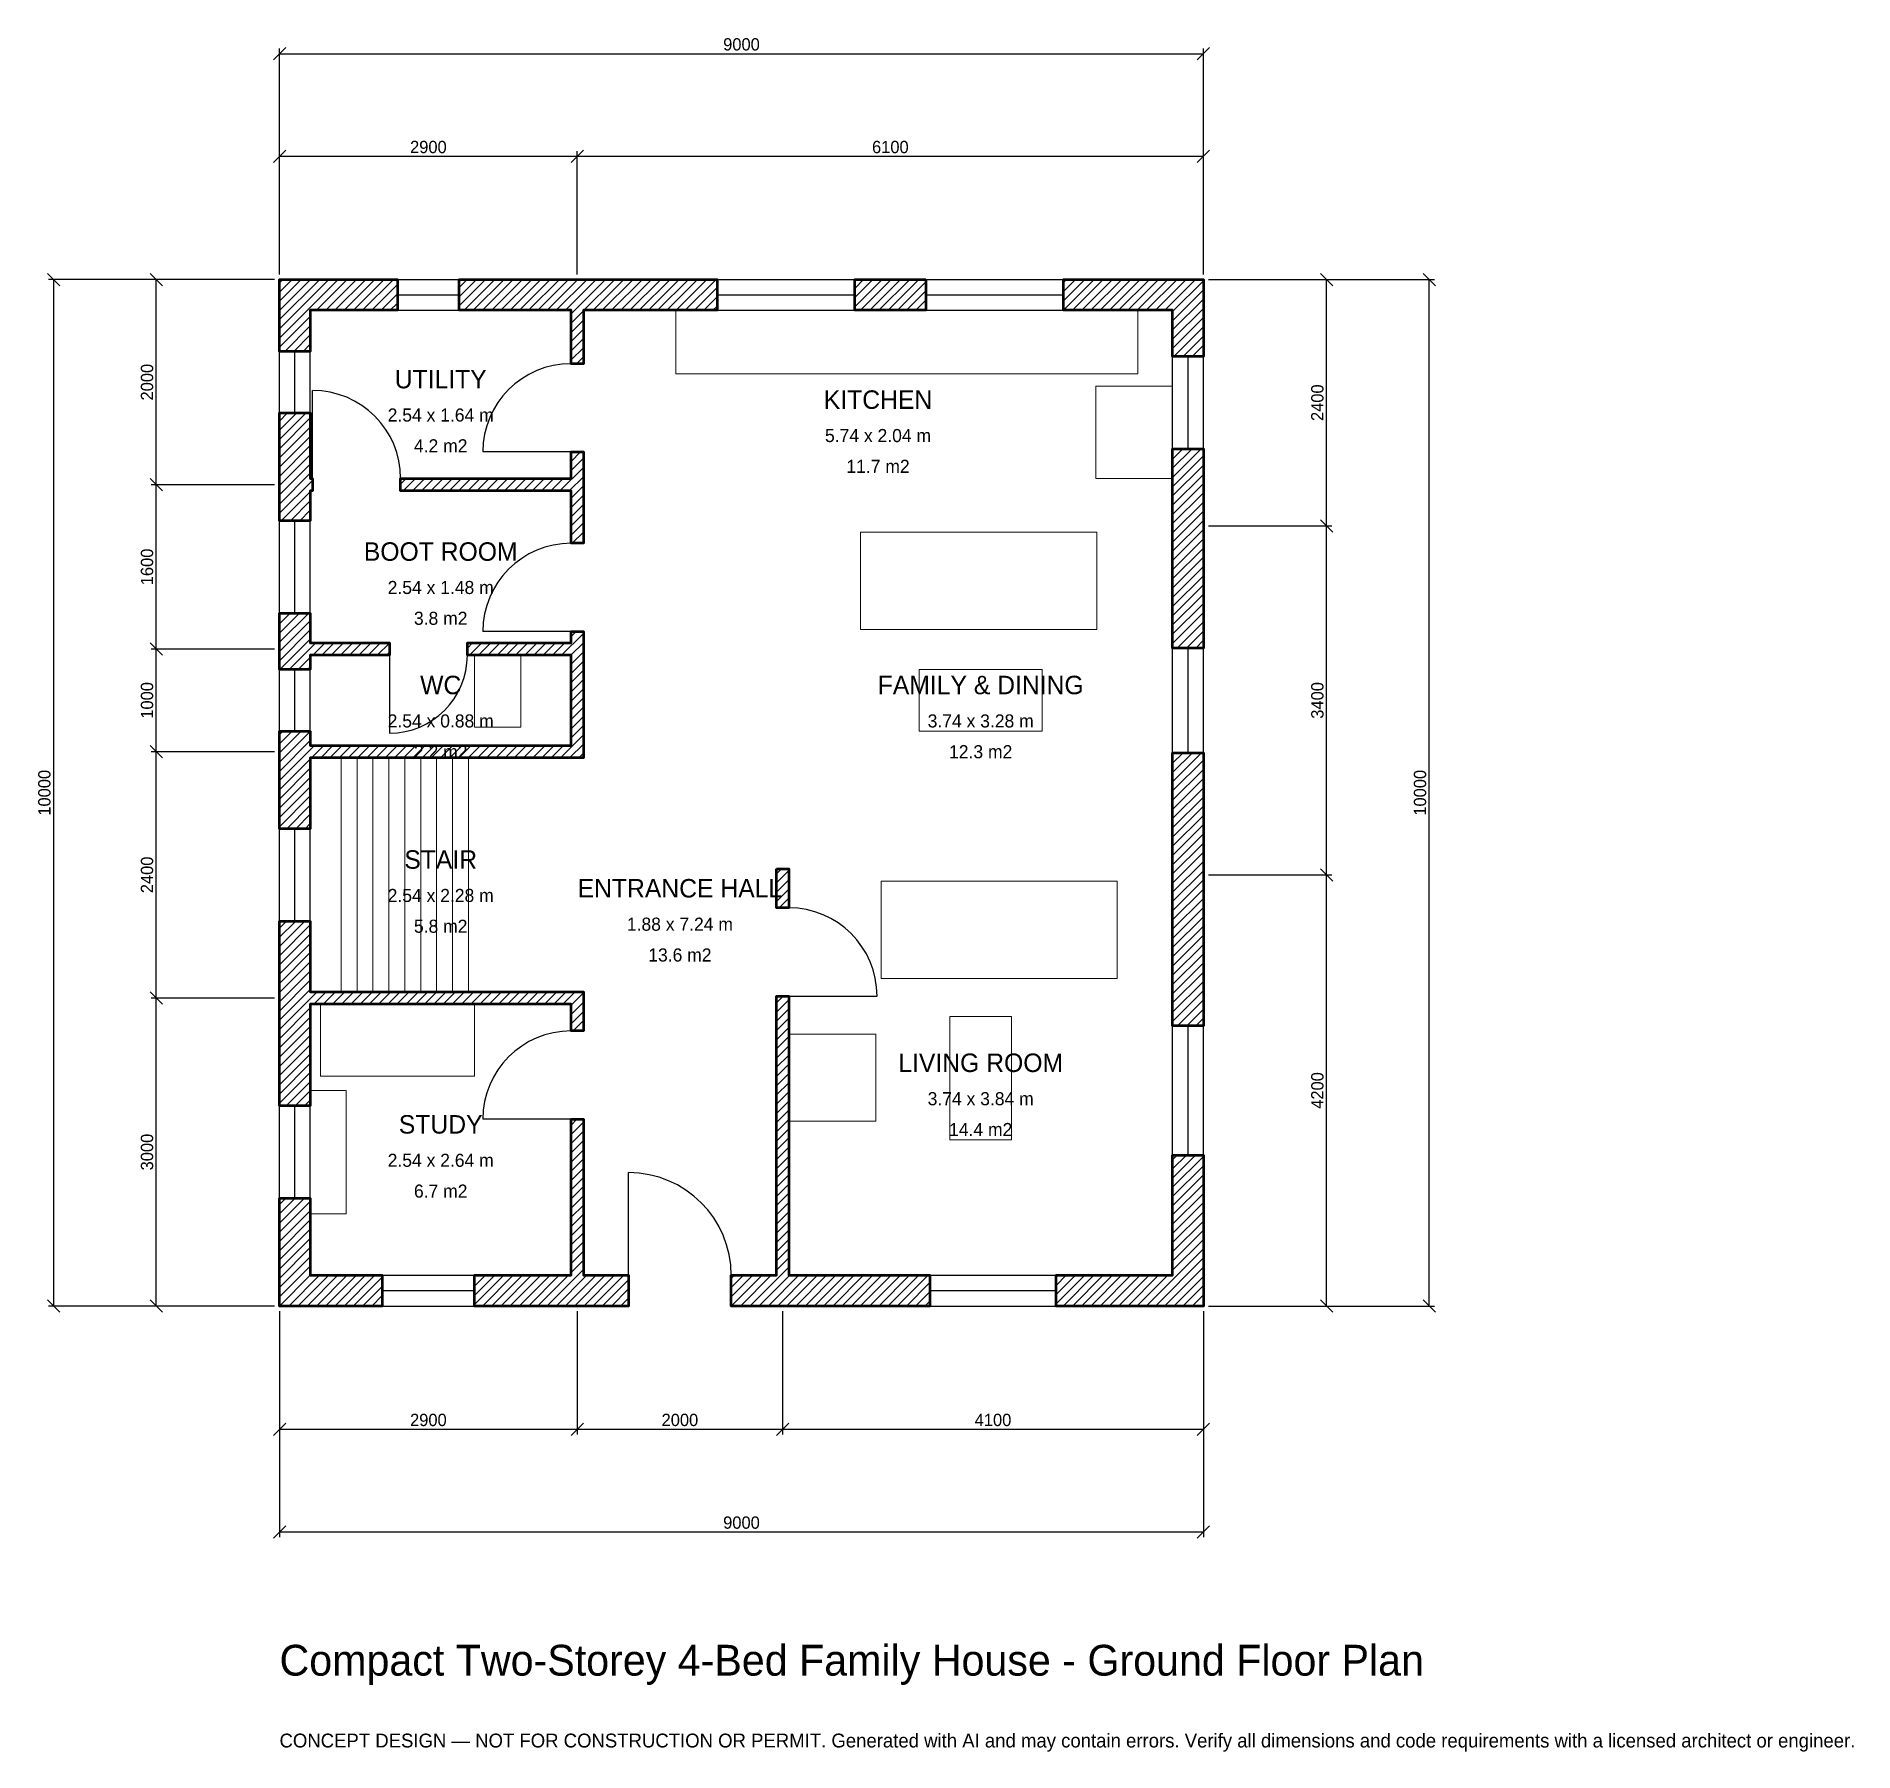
# Model space of a CAD drawing. Header units: millimetres. Extents: x -2369 to 15333, y -4341 to 12369.
import ezdxf
from ezdxf.enums import TextEntityAlignment as Align

# ---------------------------------------------------------------- set-up
doc = ezdxf.new("R2010")
doc.units = ezdxf.units.MM
for name, color, linetype, lineweight in [('A-ANNO-DIMS', 1, 'Continuous', 13), ('A-ANNO-TEXT', 7, 'Continuous', 18), ('A-AREA-IDEN', 7, 'Continuous', 18), ('A-DOOR', 2, 'Continuous', 25), ('A-FLOR-FIXT', 9, 'Continuous', 13), ('A-FLOR-STRS', 3, 'Continuous', 18), ('A-FURN', 9, 'Continuous', 13), ('A-GLAZ', 4, 'Continuous', 25), ('A-WALL', 7, 'Continuous', 50), ('A-WALL-PATT', 8, 'Continuous', 13)]:
    doc.layers.add(name, color=color, linetype=linetype, lineweight=lineweight)
doc.dimstyles.new('PLAN', dxfattribs={"dimtxt": 120, "dimasz": 80, "dimexe": 50, "dimexo": 50, "dimgap": 30, "dimtad": 1, "dimdec": 0, "dimtsz": 60, "dimcen": 2.5, "dimclrd": 1, "dimclre": 1, "dimazin": 3, "dimtfac": 1, "dimtmove": 0, "dimatfit": 3})

msp = doc.modelspace()

# ---------------------------------------------------------------- hatches: boundary and pattern name
at = {"layer": 'A-WALL-PATT'}
h = msp.add_hatch(dxfattribs=at)
h.set_pattern_fill('ANSI31', color=8, scale=20)
h.paths.add_polyline_path([(-0.001, 0), (-0.001, 300), (0, 300), (0, 1050), (300, 1050), (300, 300), (1000, 300), (1000, 0), (300, 0), (300, -0.001), (0, -0.001), (0, 0), (-0.001, 0)])
h.paths.add_polyline_path([(0, 2850), (0, 2940), (-0.001, 2940), (-0.001, 3060), (0, 3060), (0, 3150), (0, 3750), (300, 3750), (300, 3150), (300, 3060), (2840, 3060), (2960, 3060), (2960, 2940), (2960, 2680), (2840, 2680), (2840, 2940), (300, 2940), (300, 2850), (300, 1950), (0, 1950), (0, 2850)])
h.paths.add_polyline_path([(0, 5250), (0, 5340), (-0.001, 5340), (-0.001, 5460), (0, 5460), (0, 5550), (0, 5600), (300, 5600), (300, 5550), (300, 5460), (2840, 5460), (2840, 6340), (1830, 6340), (1830, 6460), (2840, 6460), (2840, 6570), (2960, 6570), (2960, 6460), (2960, 6340), (2960, 5460), (2960, 5340), (2840, 5340), (300, 5340), (300, 5250), (300, 4650), (0, 4650), (0, 5250)])
h.paths.add_polyline_path([(0, 6250), (0, 6340), (-0.001, 6340), (-0.001, 6460), (0, 6460), (0, 6550), (0, 6750), (300, 6750), (300, 6550), (300, 6460), (1070, 6460), (1070, 6340), (300, 6340), (300, 6250), (300, 6200), (0, 6200), (0, 6250)])
h.paths.add_polyline_path([(0, 7850), (0, 7940), (-0.001, 7940), (-0.001, 8060), (0, 8060), (0, 8150), (0, 8700), (300, 8700), (300, 8150), (300, 8060), (320, 8060), (320, 7940), (300, 7940), (300, 7850), (300, 7650), (0, 7650), (0, 7850)])
h.paths.add_polyline_path([(0, 9700), (-0.001, 9700), (-0.001, 10000), (0, 10000), (0, 10000.001), (300, 10000.001), (300, 10000), (1150, 10000), (1150, 9700), (300, 9700), (300, 9300), (0, 9300), (0, 9700)])
h.paths.add_polyline_path([(2750, 10000), (2840, 10000), (2840, 10000.001), (2960, 10000.001), (2960, 10000), (3050, 10000), (4263.3333, 10000), (4263.3333, 9700), (3050, 9700), (2960, 9700), (2960, 9180), (2840, 9180), (2840, 9700), (2750, 9700), (1750, 9700), (1750, 10000), (2750, 10000)])
h.paths.add_polyline_path([(6296.6667, 10000), (6296.6667, 9700), (5603.3333, 9700), (5603.3333, 10000), (6296.6667, 10000)])
h.paths.add_polyline_path([(8700, 10000), (8700, 10000.001), (9000, 10000.001), (9000, 10000), (9000.001, 10000), (9000.001, 9700), (9000, 9700), (9000, 9250), (8700, 9250), (8700, 9700), (7636.6667, 9700), (7636.6667, 10000), (8700, 10000)])
h.paths.add_polyline_path([(9000, 7750), (9000, 7450), (9000, 6410), (8700, 6410), (8700, 7450), (8700, 7750), (8700, 8350), (9000, 8350), (9000, 7750)])
h.paths.add_polyline_path([(9000, 4350), (9000, 4050), (9000, 2730), (8700, 2730), (8700, 4050), (8700, 4350), (8700, 5390), (9000, 5390), (9000, 4350)])
h.paths.add_polyline_path([(9000, 300), (9000.001, 300), (9000.001, 0), (9000, 0), (9000, -0.001), (8700, -0.001), (8700, 0), (7565, 0), (7565, 300), (8700, 300), (8700, 1470), (9000, 1470), (9000, 300)])
h.paths.add_polyline_path([(5050, 0), (4960, 0), (4960, -0.001), (4840, -0.001), (4840, 0), (4750, 0), (4400, 0), (4400, 300), (4750, 300), (4840, 300), (4840, 3020), (4960, 3020), (4960, 300), (5050, 300), (6335, 300), (6335, 0), (5050, 0)])
h.paths.add_polyline_path([(3050, 0), (2960, 0), (2960, -0.001), (2840, -0.001), (2840, 0), (2750, 0), (1900, 0), (1900, 300), (2750, 300), (2840, 300), (2840, 1820), (2960, 1820), (2960, 300), (3050, 300), (3400, 300), (3400, 0), (3050, 0)])
h.paths.add_polyline_path([(2840, 8060), (2840, 8320), (2960, 8320), (2960, 8060), (2960, 7940), (2960, 7660), (2960, 7540), (2960, 7430), (2840, 7430), (2840, 7540), (2840, 7660), (2840, 7940), (1180, 7940), (1180, 8060), (2840, 8060)])
h.paths.add_polyline_path([(4840, 4260), (4960, 4260), (4960, 3880), (4840, 3880), (4840, 4260)])

# ---------------------------------------------------------------- linework, layer by layer
at = {"layer": 'A-DOOR'}
for p, q in [((320, 8060), (320, 8920)), ((2840, 8320), (1980, 8320)), ((2840, 6570), (1980, 6570)), ((1070, 6340), (1070, 5580)), ((4960, 3020), (5820, 3020)), ((2840, 1820), (1980, 1820)), ((3400, 300), (3400, 1300))]:
    msp.add_line(p, q, dxfattribs=at)
for centre, radius, start, end in [((2840, 8320), 860, 90, 180), ((320, 8060), 860, 0, 90), ((2840, 6570), 860, 90, 180), ((1070, 6340), 760, 270, 360), ((4960, 3020), 860, 0, 90), ((2840, 1820), 860, 90, 180), ((3400, 300), 1000, 0, 90)]:
    msp.add_arc(centre, radius, start, end, dxfattribs=at)
at = {"layer": 'A-FLOR-FIXT'}
for points in [[(3860, 9080), (8360, 9080), (8360, 9700), (3860, 9700)], [(1900, 5640), (2350, 5640), (2350, 6340), (1900, 6340)]]:
    msp.add_lwpolyline(points, close=True, dxfattribs=at)
at = {"layer": 'A-FLOR-STRS'}
for p, q in [((600, 3060), (600, 5340)), ((755, 3060), (755, 5340)), ((910, 3060), (910, 5340)), ((1065, 3060), (1065, 5340)), ((1220, 3060), (1220, 5340)), ((1375, 3060), (1375, 5340)), ((1530, 3060), (1530, 5340)), ((1685, 3060), (1685, 5340)), ((1840, 3060), (1840, 5340))]:
    msp.add_line(p, q, dxfattribs=at)
at = {"layer": 'A-FURN'}
for points in [[(7950, 8060), (8700, 8060), (8700, 8960), (7950, 8960)], [(5660, 6590), (7960, 6590), (7960, 7540), (5660, 7540)], [(6230, 5600), (7430, 5600), (7430, 6200), (6230, 6200)], [(5860, 3190), (8160, 3190), (8160, 4140), (5860, 4140)], [(400, 2240), (1900, 2240), (1900, 2940), (400, 2940)], [(6530, 1620), (7130, 1620), (7130, 2820), (6530, 2820)], [(4960, 1800), (5810, 1800), (5810, 2650), (4960, 2650)], [(300, 900), (650, 900), (650, 2100), (300, 2100)]]:
    msp.add_lwpolyline(points, close=True, dxfattribs=at)
at = {"layer": 'A-GLAZ'}
for p, q in [((1150, 10000), (1750, 10000)), ((4263.3333, 10000), (5603.3333, 10000)), ((6296.6667, 10000), (7636.6667, 10000)), ((1150, 9850), (1750, 9850)), ((4263.3333, 9850), (5603.3333, 9850)), ((6296.6667, 9850), (7636.6667, 9850)), ((1150, 9700), (1750, 9700)), ((4263.3333, 9700), (5603.3333, 9700)), ((6296.6667, 9700), (7636.6667, 9700)), ((0, 8700), (0, 9300)), ((150, 8700), (150, 9300)), ((300, 8700), (300, 9300)), ((8700, 8350), (8700, 9250)), ((8850, 8350), (8850, 9250)), ((9000, 8350), (9000, 9250)), ((0, 6750), (0, 7650)), ((150, 6750), (150, 7650)), ((300, 6750), (300, 7650)), ((8700, 5390), (8700, 6410)), ((8850, 5390), (8850, 6410)), ((9000, 5390), (9000, 6410)), ((0, 5600), (0, 6200)), ((150, 5600), (150, 6200)), ((300, 5600), (300, 6200)), ((0, 3750), (0, 4650)), ((150, 3750), (150, 4650)), ((300, 3750), (300, 4650)), ((8700, 1470), (8700, 2730)), ((8850, 1470), (8850, 2730)), ((9000, 1470), (9000, 2730)), ((0, 1050), (0, 1950)), ((150, 1050), (150, 1950)), ((300, 1050), (300, 1950)), ((1000, 300), (1900, 300)), ((6335, 300), (7565, 300)), ((1000, 150), (1900, 150)), ((1000, 0), (1900, 0)), ((6335, 150), (7565, 150)), ((6335, 0), (7565, 0))]:
    msp.add_line(p, q, dxfattribs=at)
at = {"layer": 'A-WALL'}
for points in [[(0, 9700), (-0.001, 9700), (-0.001, 10000), (0, 10000), (0, 10000.001), (300, 10000.001), (300, 10000), (1150, 10000), (1150, 9700), (300, 9700), (300, 9300), (0, 9300), (0, 9700)], [(2750, 10000), (2840, 10000), (2840, 10000.001), (2960, 10000.001), (2960, 10000), (3050, 10000), (4263.3333, 10000), (4263.3333, 9700), (3050, 9700), (2960, 9700), (2960, 9180), (2840, 9180), (2840, 9700), (2750, 9700), (1750, 9700), (1750, 10000), (2750, 10000)], [(6296.6667, 10000), (6296.6667, 9700), (5603.3333, 9700), (5603.3333, 10000), (6296.6667, 10000)], [(8700, 10000), (8700, 10000.001), (9000, 10000.001), (9000, 10000), (9000.001, 10000), (9000.001, 9700), (9000, 9700), (9000, 9250), (8700, 9250), (8700, 9700), (7636.6667, 9700), (7636.6667, 10000), (8700, 10000)], [(0, 7850), (0, 7940), (-0.001, 7940), (-0.001, 8060), (0, 8060), (0, 8150), (0, 8700), (300, 8700), (300, 8150), (300, 8060), (320, 8060), (320, 7940), (300, 7940), (300, 7850), (300, 7650), (0, 7650), (0, 7850)], [(9000, 7750), (9000, 7450), (9000, 6410), (8700, 6410), (8700, 7450), (8700, 7750), (8700, 8350), (9000, 8350), (9000, 7750)], [(2840, 8060), (2840, 8320), (2960, 8320), (2960, 8060), (2960, 7940), (2960, 7660), (2960, 7540), (2960, 7430), (2840, 7430), (2840, 7540), (2840, 7660), (2840, 7940), (1180, 7940), (1180, 8060), (2840, 8060)], [(0, 6250), (0, 6340), (-0.001, 6340), (-0.001, 6460), (0, 6460), (0, 6550), (0, 6750), (300, 6750), (300, 6550), (300, 6460), (1070, 6460), (1070, 6340), (300, 6340), (300, 6250), (300, 6200), (0, 6200), (0, 6250)], [(0, 5250), (0, 5340), (-0.001, 5340), (-0.001, 5460), (0, 5460), (0, 5550), (0, 5600), (300, 5600), (300, 5550), (300, 5460), (2840, 5460), (2840, 6340), (1830, 6340), (1830, 6460), (2840, 6460), (2840, 6570), (2960, 6570), (2960, 6460), (2960, 6340), (2960, 5460), (2960, 5340), (2840, 5340), (300, 5340), (300, 5250), (300, 4650), (0, 4650), (0, 5250)], [(9000, 4350), (9000, 4050), (9000, 2730), (8700, 2730), (8700, 4050), (8700, 4350), (8700, 5390), (9000, 5390), (9000, 4350)], [(4840, 4260), (4960, 4260), (4960, 3880), (4840, 3880), (4840, 4260)], [(0, 2850), (0, 2940), (-0.001, 2940), (-0.001, 3060), (0, 3060), (0, 3150), (0, 3750), (300, 3750), (300, 3150), (300, 3060), (2840, 3060), (2960, 3060), (2960, 2940), (2960, 2680), (2840, 2680), (2840, 2940), (300, 2940), (300, 2850), (300, 1950), (0, 1950), (0, 2850)], [(5050, 0), (4960, 0), (4960, -0.001), (4840, -0.001), (4840, 0), (4750, 0), (4400, 0), (4400, 300), (4750, 300), (4840, 300), (4840, 3020), (4960, 3020), (4960, 300), (5050, 300), (6335, 300), (6335, 0), (5050, 0)], [(3050, 0), (2960, 0), (2960, -0.001), (2840, -0.001), (2840, 0), (2750, 0), (1900, 0), (1900, 300), (2750, 300), (2840, 300), (2840, 1820), (2960, 1820), (2960, 300), (3050, 300), (3400, 300), (3400, 0), (3050, 0)], [(9000, 300), (9000.001, 300), (9000.001, 0), (9000, 0), (9000, -0.001), (8700, -0.001), (8700, 0), (7565, 0), (7565, 300), (8700, 300), (8700, 1470), (9000, 1470), (9000, 300)], [(-0.001, 0), (-0.001, 300), (0, 300), (0, 1050), (300, 1050), (300, 300), (1000, 300), (1000, 0), (300, 0), (300, -0.001), (0, -0.001), (0, 0), (-0.001, 0)]]:
    msp.add_lwpolyline(points, close=True, dxfattribs=at)

# ---------------------------------------------------------------- texts
at = {"layer": 'A-ANNO-TEXT'}
for s, height, p in [('Compact Two-Storey 4-Bed Family House - Ground Floor Plan', 300, (0, -3600)), ('CONCEPT DESIGN — NOT FOR CONSTRUCTION OR PERMIT. Generated with AI and may contain errors. Verify all dimensions and code requirements with a licensed architect or engineer.', 135, (0, -4300))]:
    msp.add_text(s, height=height, dxfattribs=at).set_placement(p)
at = {"layer": 'A-AREA-IDEN'}
for s, height, p in [('UTILITY', 180, (1570, 9030)), ('KITCHEN', 180, (5830, 8830)), ('2.54 x 1.64 m', 127.5, (1570, 8680)), ('5.74 x 2.04 m', 127.5, (5830, 8480)), ('4.2 m2', 127.5, (1570, 8380)), ('11.7 m2', 127.5, (5830, 8180)), ('BOOT ROOM', 180, (1570, 7350)), ('2.54 x 1.48 m', 127.5, (1570, 7000)), ('3.8 m2', 127.5, (1570, 6700)), ('WC', 180, (1570, 6050)), ('FAMILY & DINING', 180, (6830, 6050)), ('2.54 x 0.88 m', 127.5, (1570, 5700)), ('3.74 x 3.28 m', 127.5, (6830, 5700)), ('2.2 m2', 127.5, (1570, 5400)), ('12.3 m2', 127.5, (6830, 5400)), ('STAIR', 180, (1570, 4350)), ('ENTRANCE HALL', 180, (3900, 4070)), ('2.54 x 2.28 m', 127.5, (1570, 4000)), ('5.8 m2', 127.5, (1570, 3700)), ('1.88 x 7.24 m', 127.5, (3900, 3720)), ('13.6 m2', 127.5, (3900, 3420)), ('LIVING ROOM', 180, (6830, 2370)), ('3.74 x 3.84 m', 127.5, (6830, 2020)), ('STUDY', 180, (1570, 1770)), ('14.4 m2', 127.5, (6830, 1720)), ('2.54 x 2.64 m', 127.5, (1570, 1420)), ('6.7 m2', 127.5, (1570, 1120))]:
    msp.add_text(s, height=height, dxfattribs=at).set_placement(p, align=Align.MIDDLE_CENTER)

# ---------------------------------------------------------------- dimensions: what is measured, and where the dimension line sits
at = {"layer": 'A-ANNO-DIMS'}
for base, p1, p2, text in [((0, 12200), (0, 10000), (9000, 10000), '9000'), ((0, 11200), (0, 10000), (2900, 10000), '2900'), ((2900, 11200), (2900, 10000), (9000, 10000), '6100'), ((0, -1200), (0, 0), (2900, 0), '2900'), ((0, -2200), (0, 0), (9000, 0), '9000'), ((2900, -1200), (2900, 0), (4900, 0), '2000'), ((4900, -1200), (4900, 0), (9000, 0), '4100')]:
    msp.add_linear_dim(base=base, p1=p1, p2=p2, text=text, dimstyle='PLAN', dxfattribs=at).render()
for base, p1, p2, text in [((-2200, 0), (0, 0), (0, 10000), '10000'), ((-1200, 8000), (0, 8000), (0, 10000), '2000'), ((10200, 7600), (9000, 7600), (9000, 10000), '2400'), ((11200, 0), (9000, 0), (9000, 10000), '10000'), ((-1200, 6400), (0, 6400), (0, 8000), '1600'), ((10200, 4200), (9000, 4200), (9000, 7600), '3400'), ((-1200, 5400), (0, 5400), (0, 6400), '1000'), ((-1200, 3000), (0, 3000), (0, 5400), '2400'), ((10200, 0), (9000, 0), (9000, 4200), '4200'), ((-1200, 0), (0, 0), (0, 3000), '3000')]:
    msp.add_linear_dim(base=base, p1=p1, p2=p2, angle=90, text=text, dimstyle='PLAN', dxfattribs=at).render()

doc.saveas('drawing.dxf')
